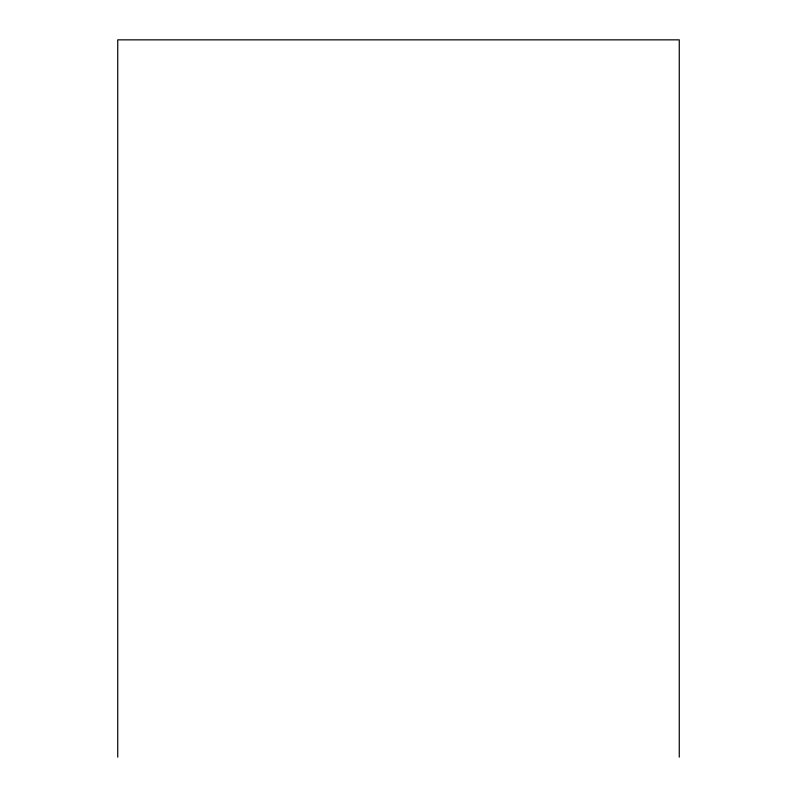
<?xml version="1.0" encoding="UTF-8"?>
<svg xmlns="http://www.w3.org/2000/svg" width="797" height="797" viewBox="0 0 797 797"><rect width="100%" height="100%" fill="white"/><g stroke="black" fill="none" stroke-linecap="round" stroke-linejoin="round"><path stroke-width="1.2" d="M679.263 757.15L679.263 39.85L117.737 39.85L117.737 757.15"/></g></svg>
